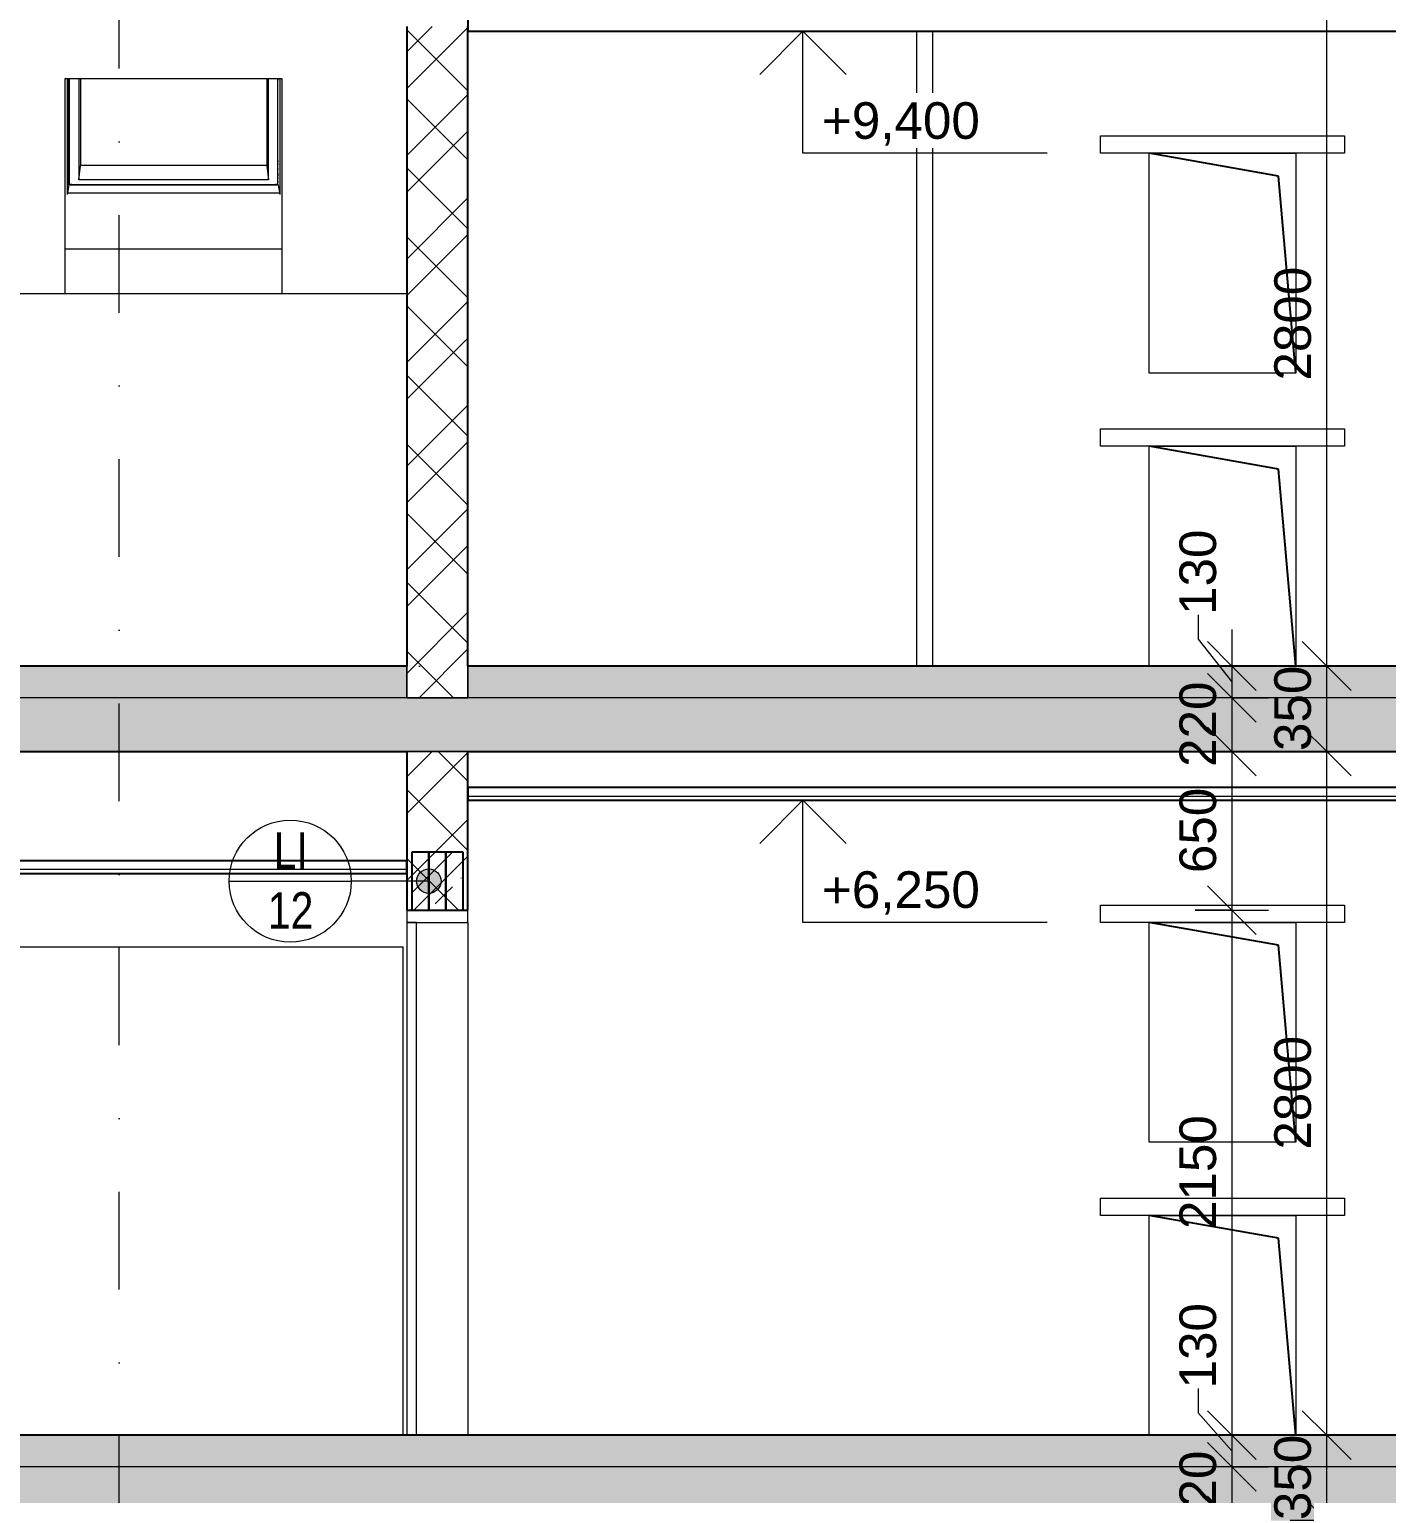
# Model space of a CAD drawing. Header units: millimetres. Extents: x -10201 to 171407, y -8645 to 72638.
# Drawn here: x 1405 to 6963, y 3410 to 9408 of the extents above; entities that cross this region are included whole.
import ezdxf

# ---------------------------------------------------------------- set-up
doc = ezdxf.new("R2010")
doc.units = ezdxf.units.MM
doc.linetypes.add('HA_DashDot_10mm-S3mm', pattern=[1000, 400, -300, 0, -300])
doc.linetypes.add('HA_Dot-S4mm', pattern=[400, 0, -400])
for name, color, linetype, lineweight in [('A-____-____-DIMS', 9, 'Continuous', 5), ('A-____-____-DIMS-100', 9, 'Continuous', 5), ('A-CLNG-____-MCUT', 9, 'Continuous', 25), ('A-DETL-GENF-OTLN', 9, 'Continuous', 9), ('A-DOOR-____-MCUT', 9, 'Continuous', 9), ('A-DOOR-____-OTLN', 9, 'Continuous', 9), ('A-DOOR-FRAM-MCUT', 9, 'Continuous', 9), ('A-DOOR-FRAM-OTLN', 9, 'Continuous', 9), ('A-FLOR-____-MCUT', 9, 'Continuous', 25), ('A-FLOR-____-PATT', 9, 'Continuous', 25), ('A-FLOR-LEVL-OTLN', 9, 'Continuous', 9), ('A-GENM-____-IDEN', 9, 'Continuous', 9), ('A-GENM-____-MCUT', 9, 'Continuous', 25), ('A-GENM-____-OTLN', 9, 'Continuous', 9), ('A-GLAZ-____-OTLN', 9, 'Continuous', 5), ('A-ROOF-____-OTLN', 9, 'Continuous', 9), ('A-WALL-____-MCUT', 9, 'Continuous', 25), ('A-WALL-____-OTLN', 9, 'Continuous', 9), ('A-WALL-____-PATT', 9, 'Continuous', 25), ('G-____-____-DIMS', 9, 'Continuous', 5), ('I-FURN-____-OTLN', 9, 'Continuous', 9), ('I-WALL-____-MCUT', 9, 'Continuous', 25), ('I-WALL-____-OTLN', 9, 'Continuous', 9), ('S-COLS-____-OTLN', 9, 'Continuous', 9), ('S-GRID-____-OTLN', 9, 'Continuous', 5)]:
    doc.layers.add(name, color=color, linetype=linetype, lineweight=lineweight)
doc.styles.add('Arial_1', font='arial.ttf', dxfattribs={"height": 150})
doc.styles.add('Arial_3', font='arial.ttf', dxfattribs={"width": 0.8, "height": 150})
doc.dimstyles.new('Inner_Dimensions', dxfattribs={"dimscale": 304.8, "dimtxt": 153.03891, "dimasz": 0.656168, "dimexe": 0.492126, "dimexo": 0.0625, "dimgap": 0.065617, "dimtad": 1, "dimdec": 0, "dimzin": 0, "dimdsep": 46, "dimtxsty": 'Arial_1', "dimblk1": 'OBLIQUE', "dimblk2": 'OBLIQUE', "dimsah": 1, "dimcen": 0.09, "dimdle": 0.492126, "dimazin": 0, "dimtfac": 1, "dimtdec": 4, "dimtix": 1, "dimtmove": 0, "dimatfit": 3, "dimfxl": 0.492126, "dimfxlon": 1, "dimtvp": 1, "dimtolj": 1, "dimtzin": 0, "dimlwd": 9, "dimlwe": 9, "dimarcsym": 2})
doc.dimstyles.new('Inner_Dimensions_1', dxfattribs={"dimscale": 304.8, "dimtxt": 153.03891, "dimasz": 0.656168, "dimexe": 0.492126, "dimexo": 0.0625, "dimgap": 0.065617, "dimtad": 1, "dimdec": 0, "dimzin": 0, "dimdsep": 46, "dimtxsty": 'Arial_1', "dimblk1": 'OBLIQUE', "dimblk2": 'OBLIQUE', "dimsah": 1, "dimcen": 0.09, "dimdle": 0.492126, "dimazin": 0, "dimtfac": 1, "dimtdec": 4, "dimtix": 1, "dimtmove": 1, "dimatfit": 3, "dimfxl": 0.492126, "dimfxlon": 1, "dimtvp": 1, "dimtolj": 1, "dimtzin": 0, "dimlwd": 9, "dimlwe": 9, "dimarcsym": 2})
pattern_1 = [(45, (-5348.04, 1865.4), (-212.132, 212.132), []), (45, (-5198.04, 1865.4), (-212.132, 212.132), []), (315, (-5348.04, 1865.4), (141.4214, 141.4214), [])]
pattern_2 = [(45, (-5348.04, 1865.4), (-176.777, 176.777), []), (45, (-5277.33, 1865.4), (-176.777, 176.777), []), (45, (-5135.9, 1865.4), (-106.066, 247.4874), [100, -50, 3.353, -46.647])]

# ---------------------------------------------------------------- blocks, each defined once
blk = doc.blocks.new('HA_DR_Single_Swing_Solid - In_BJ_900x2100_Vstupni-2124296-ŘEZ B-B OBJEKT B')
at = {"layer": 'A-DOOR-____-MCUT', "color": 250}
for p, q in [((2950.7, 5750), (2950.7, 3650)), ((2990.7, 5750), (2950.7, 5750)), ((2990.7, 3650), (2990.7, 5750)), ((2950.7, 3650), (2990.7, 3650))]:
    blk.add_line(p, q, dxfattribs=at)
at = {"layer": 'A-DOOR-FRAM-MCUT', "color": 250}
for p, q in [((2950.7, 5800), (2950.7, 5750)), ((3200.7, 5800), (2950.7, 5800)), ((3200.7, 5750), (3200.7, 5800)), ((2950.7, 5750), (3200.7, 5750))]:
    blk.add_line(p, q, dxfattribs=at)
at = {"layer": 'A-DOOR-FRAM-OTLN', "color": 250}
blk.add_line((3200.7, 5750), (3200.7, 3650), dxfattribs=at)
blk = doc.blocks.new('NAB_Šatní_skříň_ADNS - 600x2000xšířka-1631726-ŘEZ B-B OBJEKT B')
at = {"layer": 'I-FURN-____-OTLN', "color": 250}
for p in [(985.7, 5650), (2935.7, 3650)]:
    blk.add_line(p, (2935.7, 5650), dxfattribs=at)
blk = doc.blocks.new('Roof-Windows_VELUX_GLL_1061 - PK08-1808487-ŘEZ B-B OBJEKT B')
at = {"layer": 'A-GLAZ-____-OTLN', "color": 10}
for p, q in [((11910.6, 8731.4), (11910.6, 9205.8)), ((11916.7, 8771.3), (11916.7, 9205.8)), ((11916.7, 9202.1), (11919.8, 9202.1)), ((11919.8, 9202.1), (11916.7, 9202.1)), ((11919.8, 8771.9), (11919.8, 9205.8)), ((11957.7, 9205.8), (11957.7, 8791.3)), ((11964.3, 9205.8), (11964.3, 8848.3)), ((12727.1, 9205.8), (12727.1, 8848.3)), ((12733.7, 8791.3), (12733.7, 9205.8)), ((12771.6, 9205.8), (12771.6, 8771.9)), ((12771.6, 9202.1), (12774.7, 9202.1)), ((12774.7, 9202.1), (12771.6, 9202.1)), ((12780.7, 9205.8), (12780.7, 8731.4)), ((11919.8, 8867.2), (11916.7, 8867.2)), ((11919.8, 8866.4), (11916.7, 8866.4)), ((11916.7, 8857.6), (11919.8, 8857.6)), ((11916.7, 8836.6), (11919.8, 8836.6)), ((11957.7, 8791.3), (11964.3, 8848.3)), ((11964.3, 8851.9), (12727.1, 8851.9)), ((12727.1, 8848.3), (12733.7, 8791.3)), ((12774.7, 8867.2), (12771.6, 8867.2)), ((12774.7, 8866.4), (12771.6, 8866.4)), ((12771.6, 8857.6), (12774.7, 8857.6)), ((12771.6, 8836.6), (12774.7, 8836.6)), ((11916.7, 8771.3), (11911, 8737.7)), ((11919.8, 8814.2), (11916.7, 8814.2)), ((11916.7, 8809.9), (11919.8, 8809.9)), ((11916.7, 8784.1), (11919.8, 8784.1)), ((11916.7, 8771.3), (12774.7, 8771.4)), ((11928.8, 8771.9), (11919.8, 8771.9)), ((11928.8, 8771.9), (12762.6, 8771.9)), ((12733.7, 8791.3), (11957.7, 8791.3)), ((12771.6, 8771.9), (12762.6, 8771.9)), ((12774.7, 8814.2), (12771.6, 8814.2)), ((12771.6, 8809.9), (12774.7, 8809.9)), ((12771.6, 8784.1), (12774.7, 8784.1)), ((12780.4, 8737.7), (12774.7, 8771.4)), ((11911, 8737.7), (12780.4, 8737.7)), ((11911, 8737.7), (11911, 8733.4)), ((12780.4, 8733.4), (12780.4, 8737.7))]:
    blk.add_line(p, q, dxfattribs=at)
blk = doc.blocks.new('TB_Porotherm KP7_1250mm - TB_Porotherm KP7_1250mm-1913705-ŘEZ B-B OBJEKT B')
at = {"layer": 'A-GENM-____-OTLN', "lineweight": 5}
h = blk.add_hatch(dxfattribs=at)
h.set_pattern_fill('FP_7', color=256, style=0, pattern_type=2)
h.set_pattern_definition(pattern_2)
h.paths.add_polyline_path([(3110.7, 5800), (3110.7, 6038), (3040.7, 6038), (3040.7, 5800)])
at = {"layer": 'A-GENM-____-MCUT', "color": 50}
for p, q in [((3110.7, 6038), (3040.7, 6038)), ((3040.7, 6038), (3040.7, 5800)), ((3110.7, 5800), (3110.7, 6038)), ((3040.7, 5800), (3110.7, 5800))]:
    blk.add_line(p, q, dxfattribs=at)
blk = doc.blocks.new('TB_Porotherm KP7_1250mm - TB_Porotherm KP7_1250mm-V11-ŘEZ B-B OBJEKT B')
at = {"layer": 'A-GENM-____-OTLN', "lineweight": 5}
h = blk.add_hatch(dxfattribs=at)
h.set_pattern_fill('FP_7', color=256, style=0, pattern_type=2)
h.set_pattern_definition(pattern_2)
h.paths.add_polyline_path([(3040.7, 5800), (3040.7, 6038), (2970.7, 6038), (2970.7, 5800)])
at = {"layer": 'A-GENM-____-MCUT', "color": 50}
for p, q in [((3040.7, 6038), (2970.7, 6038)), ((2970.7, 6038), (2970.7, 5800)), ((3040.7, 5800), (3040.7, 6038)), ((2970.7, 5800), (3040.7, 5800))]:
    blk.add_line(p, q, dxfattribs=at)
blk = doc.blocks.new('TB_Porotherm KP7_1250mm - TB_Porotherm KP7_1250mm-V12-ŘEZ B-B OBJEKT B')
at = {"layer": 'A-GENM-____-OTLN', "lineweight": 5}
h = blk.add_hatch(dxfattribs=at)
h.set_pattern_fill('FP_7', color=256, style=0, pattern_type=2)
h.set_pattern_definition(pattern_2)
h.paths.add_polyline_path([(3180.7, 5800), (3180.7, 6038), (3110.7, 6038), (3110.7, 5800)])
at = {"layer": 'A-GENM-____-MCUT', "color": 50}
for p, q in [((3180.7, 6038), (3110.7, 6038)), ((3110.7, 6038), (3110.7, 5800)), ((3180.7, 5800), (3180.7, 6038)), ((3110.7, 5800), (3180.7, 5800))]:
    blk.add_line(p, q, dxfattribs=at)
blk = doc.blocks.new('TB_Porotherm KP11_5_1000mm - TB_Porotherm KP11_5_1000mm-V21-ŘEZ B-B OBJEKT B')
at = {"layer": 'A-GENM-____-OTLN', "color": 250}
for p, q in [((9090.7, 2600), (9090.7, 2671)), ((9090.7, 2671), (10090.7, 2671)), ((10090.7, 2671), (10090.7, 2600)), ((10090.7, 2600), (9090.7, 2600))]:
    blk.add_line(p, q, dxfattribs=at)
blk = doc.blocks.new('HA_GM_Opening_Rectangle_WallBased - Default-2069058-ŘEZ B-B OBJEKT B')
at = {"layer": 'A-DETL-GENF-OTLN', "color": 50, "lineweight": 25}
for p, q in [((6520.1, 2506.6), (5990.7, 2600)), ((6590.7, 1700), (6520.1, 2506.6))]:
    blk.add_line(p, q, dxfattribs=at)
blk = doc.blocks.new('HA_GM_Opening_Rectangle_WallBased - Default-2069226-ŘEZ B-B OBJEKT B')
at = {"layer": 'A-DETL-GENF-OTLN', "color": 50, "lineweight": 25}
for p, q in [((6520.1, 1306.6), (5990.7, 1400)), ((6590.7, 500), (6520.1, 1306.6))]:
    blk.add_line(p, q, dxfattribs=at)
blk = doc.blocks.new('185-01_OBJEKT B_Central_rvt-1-ŘEZ B-B OBJEKT B')
at = {"layer": 'A-FLOR-____-PATT', "lineweight": 5}
h = blk.add_hatch(color=7, dxfattribs=at)
h.paths.add_polyline_path([(20694.6, 6670), (20720.7, 6670), (20720.7, 6800), (11325.7, 6800), (11325.7, 6670), (20147.7, 6670)])
h.paths.add_polyline_path([(-6104.5, 6670), (2950.7, 6670), (2950.7, 6800), (-6379.3, 6800), (-6379.3, 6670)])
h.paths.add_polyline_path([(3200.7, 6670), (11075.7, 6670), (11075.7, 6800), (3200.7, 6800)])
at = {"layer": 'A-FLOR-____-PATT', "lineweight": 9}
for points in [[(7568.5, 6450), (21080.7, 6450), (21080.7, 6670), (-6739.3, 6670), (-6739.3, 6450), (7021.6, 6450)], [(7021.6, 3300), (20720.7, 3300), (20720.7, 3520), (-6739.3, 3520), (-6739.3, 3300), (6474.7, 3300)]]:
    blk.add_hatch(color=254, dxfattribs=at).paths.add_polyline_path(points)
at = {"layer": 'A-FLOR-____-PATT', "lineweight": 5}
blk.add_hatch(color=7, dxfattribs=at).paths.add_polyline_path([(7568.5, 3520), (20570.7, 3520), (20570.7, 3650), (-6229.3, 3650), (-6229.3, 3520), (7021.6, 3520)])
at = {"layer": 'A-WALL-____-PATT', "lineweight": 5}
h = blk.add_hatch(dxfattribs=at)
h.set_pattern_fill('FP_4', color=10, style=0, pattern_type=2)
h.set_pattern_definition(pattern_1)
h.paths.add_polyline_path([(2950.7, 6670), (3200.7, 6670), (3200.7, 9420), (2950.7, 9420), (2950.7, 6800)])
h.paths.add_polyline_path([(2950.7, 9670), (3200.7, 9670), (3200.7, 10663.4), (2950.7, 10663.4), (2950.7, 10075.6)])
h = blk.add_hatch(dxfattribs=at)
h.set_pattern_fill('FP_4', color=10, style=0, pattern_type=2)
h.set_pattern_definition(pattern_1)
h.paths.add_polyline_path([(3200.7, 5800), (3200.7, 6450), (2950.7, 6450), (2950.7, 5800)])
at = {"layer": 'A-CLNG-____-MCUT', "color": 50}
for p, q in [((3200.7, 9452), (3200.7, 9400)), ((3200.7, 9400), (11075.7, 9400)), ((11075.7, 6302), (3200.7, 6302)), ((3200.7, 6302), (3200.7, 6250)), ((3200.7, 6250), (11075.7, 6250)), ((2950.7, 6002), (-3279.3, 6002)), ((2950.7, 5950), (2950.7, 6002)), ((-3279.3, 5950), (2950.7, 5950))]:
    blk.add_line(p, q, dxfattribs=at)
at = {"layer": 'A-CLNG-____-MCUT', "color": 250, "lineweight": 9}
for p, q in [((11075.7, 6266), (3200.7, 6266)), ((2950.7, 5966), (-3279.3, 5966))]:
    blk.add_line(p, q, dxfattribs=at)
at = {"layer": 'A-FLOR-____-MCUT', "color": 50}
for p, q in [((2950.7, 6800), (-5579.3, 6800)), ((11075.7, 6800), (3200.7, 6800)), ((-6379.3, 6450), (2950.7, 6450)), ((3200.7, 6450), (20720.7, 6450)), ((20570.7, 3650), (-6229.3, 3650))]:
    blk.add_line(p, q, dxfattribs=at)
at = {"layer": 'A-FLOR-____-MCUT', "color": 250, "lineweight": 9}
for p, q in [((2950.7, 6670), (2950.7, 6800)), ((3200.7, 6800), (3200.7, 6670)), ((2950.7, 6670), (-6379.3, 6670)), ((3200.7, 6670), (2950.7, 6670)), ((11075.7, 6670), (3200.7, 6670)), ((2950.7, 6450), (3200.7, 6450)), ((20570.7, 3520), (-6229.3, 3520))]:
    blk.add_line(p, q, dxfattribs=at)
at = {"layer": 'A-ROOF-____-OTLN', "color": 250}
for p, q in [((1552, 8324.4), (1552, 9205.8)), ((1552, 9205.8), (2439.4, 9205.8)), ((1552.4, 9205.8), (1552, 9205.8)), ((2439.4, 9205.8), (2439.4, 8324.4)), ((1566.7, 8799.1), (1569.8, 8799.1)), ((2421.6, 8799.1), (2424.7, 8799.1)), ((1552, 8508.6), (2439.4, 8508.6)), ((2439.4, 8324.4), (1552, 8324.4))]:
    blk.add_line(p, q, dxfattribs=at)
at = {"layer": 'A-WALL-____-MCUT', "color": 250, "lineweight": 9}
for p, q in [((2950.7, 6800), (2950.7, 6670)), ((3200.7, 6670), (3200.7, 6800)), ((2950.7, 6670), (3200.7, 6670)), ((3200.7, 6450), (2950.7, 6450))]:
    blk.add_line(p, q, dxfattribs=at)
at = {"layer": 'A-WALL-____-OTLN', "color": 250}
for p, q in [((1552, 8324.4), (189.3, 8324.4)), ((2439.4, 8324.4), (1552, 8324.4)), ((2950.7, 8324.4), (2439.4, 8324.4))]:
    blk.add_line(p, q, dxfattribs=at)
at = {"layer": 'I-WALL-____-MCUT', "color": 50}
for p, q in [((2950.7, 9420), (2950.7, 6800)), ((3200.7, 6800), (3200.7, 9420)), ((2950.7, 6450), (2950.7, 5800)), ((3200.7, 5800), (3200.7, 6450)), ((2950.7, 5800), (3200.7, 5800))]:
    blk.add_line(p, q, dxfattribs=at)
at = {"layer": 'I-WALL-____-OTLN', "color": 250}
for p, q in [((5990.7, 8000), (5990.7, 8900)), ((5990.7, 8900), (6590.7, 8900)), ((6590.7, 8900), (6590.7, 8000)), ((6590.7, 8000), (5990.7, 8000)), ((5990.7, 6800), (5990.7, 7700)), ((5990.7, 7700), (6590.7, 7700)), ((6590.7, 7700), (6590.7, 6800)), ((5990.7, 4850), (5990.7, 5750)), ((5990.7, 5750), (6590.7, 5750)), ((6590.7, 5750), (6590.7, 4850)), ((6590.7, 4850), (5990.7, 4850)), ((5990.7, 3650), (5990.7, 4550)), ((5990.7, 4550), (6590.7, 4550)), ((6590.7, 4550), (6590.7, 3650))]:
    blk.add_line(p, q, dxfattribs=at)
at = {"layer": 'S-COLS-____-OTLN', "color": 250}
for p, q in [((5038.7, 6800), (5038.7, 9400)), ((5102.7, 9400), (5102.7, 6800))]:
    blk.add_line(p, q, dxfattribs=at)
at = {"layer": 'A-DOOR-____-OTLN', "color": 250, "lineweight": 9}
blk.add_blockref('HA_DR_Single_Swing_Solid - In_BJ_900x2100_Vstupni-2124296-ŘEZ B-B OBJEKT B', (0, 0), dxfattribs=at)
at = {"layer": 'A-GENM-____-OTLN', "color": 250, "lineweight": 9}
for name, p in [('TB_Porotherm KP11_5_1000mm - TB_Porotherm KP11_5_1000mm-V21-ŘEZ B-B OBJEKT B', (-3300, 6300)), ('HA_GM_Opening_Rectangle_WallBased - Default-2069058-ŘEZ B-B OBJEKT B', (0, 6300)), ('TB_Porotherm KP11_5_1000mm - TB_Porotherm KP11_5_1000mm-V21-ŘEZ B-B OBJEKT B', (-3300, 5100)), ('HA_GM_Opening_Rectangle_WallBased - Default-2069226-ŘEZ B-B OBJEKT B', (0, 6300)), ('TB_Porotherm KP7_1250mm - TB_Porotherm KP7_1250mm-V11-ŘEZ B-B OBJEKT B', (0, 0)), ('TB_Porotherm KP7_1250mm - TB_Porotherm KP7_1250mm-1913705-ŘEZ B-B OBJEKT B', (0, 0)), ('TB_Porotherm KP7_1250mm - TB_Porotherm KP7_1250mm-V12-ŘEZ B-B OBJEKT B', (0, 0)), ('TB_Porotherm KP11_5_1000mm - TB_Porotherm KP11_5_1000mm-V21-ŘEZ B-B OBJEKT B', (-3300, 3150)), ('HA_GM_Opening_Rectangle_WallBased - Default-2069058-ŘEZ B-B OBJEKT B', (0, 3150)), ('TB_Porotherm KP11_5_1000mm - TB_Porotherm KP11_5_1000mm-V21-ŘEZ B-B OBJEKT B', (-3300, 1950)), ('HA_GM_Opening_Rectangle_WallBased - Default-2069226-ŘEZ B-B OBJEKT B', (0, 3150))]:
    blk.add_blockref(name, p, dxfattribs=at)
at = {"layer": 'A-GLAZ-____-OTLN', "color": 250, "lineweight": 9}
blk.add_blockref('Roof-Windows_VELUX_GLL_1061 - PK08-1808487-ŘEZ B-B OBJEKT B', (-10350, 0), dxfattribs=at)
at = {"layer": 'I-FURN-____-OTLN', "color": 250, "lineweight": 9}
blk.add_blockref('NAB_Šatní_skříň_ADNS - 600x2000xšířka-1631726-ŘEZ B-B OBJEKT B', (0, 0), dxfattribs=at)
blk = doc.blocks.new('DIMBLOCK5-ŘEZ B-B OBJEKT B')
at = {"layer": 'A-____-____-DIMS-100', "lineweight": 9}
for p, q in [((6717.6, 3650), (6617.6, 3750)), ((6567.6, 3650), (6867.6, 3650)), ((6717.6, 3650), (6567.6, 3650)), ((6717.6, 3300), (6717.6, 3650)), ((6717.6, 3650), (6817.6, 3550)), ((6717.6, 3300), (6617.6, 3400)), ((6567.6, 3300), (6867.6, 3300)), ((6717.6, 3300), (6567.6, 3300)), ((6717.6, 3300), (6817.6, 3200))]:
    blk.add_line(p, q, dxfattribs=at)
at = {"layer": 'A-____-____-DIMS-100', "color": 0, "lineweight": 9, "insert": (6502.8, 3301.9), "char_height": 150, "width": 415.324, "attachment_point": 1, "rotation": 90, "line_spacing_factor": 0.941778, "style": 'Arial_1'}
blk.add_mtext('350', dxfattribs=at)
blk = doc.blocks.new('_Oblique')
at = {"color": 0, "linetype": 'ByBlock', "lineweight": -2}
blk.add_line((-0.5, -0.5), (0.5, 0.5), dxfattribs=at)
blk = doc.blocks.new('DIMBLOCK6-ŘEZ B-B OBJEKT B')
at = {"layer": 'A-____-____-DIMS-100', "lineweight": 9}
for p, q in [((6717.6, 6450), (6617.6, 6550)), ((6567.6, 6450), (6867.6, 6450)), ((6717.6, 6450), (6567.6, 6450)), ((6717.6, 3650), (6717.6, 6450)), ((6717.6, 6450), (6817.6, 6350)), ((6717.6, 3650), (6617.6, 3750)), ((6567.6, 3650), (6867.6, 3650)), ((6717.6, 3650), (6567.6, 3650)), ((6717.6, 3650), (6817.6, 3550))]:
    blk.add_line(p, q, dxfattribs=at)
at = {"layer": 'A-____-____-DIMS-100', "color": 0, "lineweight": 9, "insert": (6502.8, 4819.3), "char_height": 150, "width": 553.765, "attachment_point": 1, "rotation": 90, "line_spacing_factor": 0.941778, "style": 'Arial_1'}
blk.add_mtext('2800', dxfattribs=at)
blk = doc.blocks.new('DIMBLOCK7-ŘEZ B-B OBJEKT B')
at = {"layer": 'A-____-____-DIMS-100', "lineweight": 9}
for p, q in [((6717.6, 6800), (6617.6, 6900)), ((6567.6, 6800), (6867.6, 6800)), ((6717.6, 6800), (6567.6, 6800)), ((6717.6, 6450), (6717.6, 6800)), ((6717.6, 6800), (6817.6, 6700)), ((6717.6, 6450), (6617.6, 6550)), ((6567.6, 6450), (6867.6, 6450)), ((6717.6, 6450), (6567.6, 6450)), ((6717.6, 6450), (6817.6, 6350))]:
    blk.add_line(p, q, dxfattribs=at)
at = {"layer": 'A-____-____-DIMS-100', "color": 0, "lineweight": 9, "insert": (6502.8, 6451.9), "char_height": 150, "width": 415.324, "attachment_point": 1, "rotation": 90, "line_spacing_factor": 0.941778, "style": 'Arial_1'}
blk.add_mtext('350', dxfattribs=at)
blk = doc.blocks.new('DIMBLOCK8-ŘEZ B-B OBJEKT B')
at = {"layer": 'A-____-____-DIMS-100', "lineweight": 9}
for p, q in [((6717.6, 6800), (6717.6, 9750)), ((6717.6, 9600), (6617.6, 9700)), ((6567.6, 9600), (6867.6, 9600)), ((6717.6, 9600), (6567.6, 9600)), ((6717.6, 9600), (6817.6, 9500)), ((6717.6, 6800), (6617.6, 6900)), ((6567.6, 6800), (6867.6, 6800)), ((6717.6, 6800), (6567.6, 6800)), ((6717.6, 6800), (6817.6, 6700))]:
    blk.add_line(p, q, dxfattribs=at)
at = {"layer": 'A-____-____-DIMS-100', "color": 0, "lineweight": 9, "insert": (6502.8, 7969.3), "char_height": 150, "width": 553.765, "attachment_point": 1, "rotation": 90, "line_spacing_factor": 0.941778, "style": 'Arial_1'}
blk.add_mtext('2800', dxfattribs=at)
blk = doc.blocks.new('DIMBLOCK9-ŘEZ B-B OBJEKT B')
at = {"layer": 'A-____-____-DIMS-100', "lineweight": 9}
for p, q in [((6191.5, 7009.4), (6191.5, 6909.4)), ((6191.5, 6909.4), (6329.2, 6735)), ((6329.2, 6800), (6229.2, 6900)), ((6329.2, 6950), (6329.2, 6670)), ((6479.2, 6800), (6179.2, 6800)), ((6329.2, 6800), (6429.2, 6700)), ((6329.2, 6800), (6479.2, 6800)), ((6329.2, 6670), (6229.2, 6770)), ((6479.2, 6670), (6179.2, 6670)), ((6329.2, 6670), (6429.2, 6570)), ((6329.2, 6670), (6479.2, 6670))]:
    blk.add_line(p, q, dxfattribs=at)
at = {"layer": 'A-____-____-DIMS-100', "color": 0, "lineweight": 9, "insert": (6114.5, 7009.4), "char_height": 150, "width": 415.324, "attachment_point": 1, "rotation": 90, "line_spacing_factor": 0.941778, "style": 'Arial_1'}
blk.add_mtext('130', dxfattribs=at)
blk = doc.blocks.new('DIMBLOCK10-ŘEZ B-B OBJEKT B')
at = {"layer": 'A-____-____-DIMS-100', "lineweight": 9}
for p, q in [((6329.2, 6670), (6229.2, 6770)), ((6479.2, 6670), (6179.2, 6670)), ((6329.2, 6670), (6329.2, 6450)), ((6329.2, 6670), (6429.2, 6570)), ((6329.2, 6670), (6479.2, 6670)), ((6329.2, 6450), (6229.2, 6550)), ((6479.2, 6450), (6179.2, 6450)), ((6329.2, 6450), (6429.2, 6350)), ((6329.2, 6450), (6479.2, 6450))]:
    blk.add_line(p, q, dxfattribs=at)
at = {"layer": 'A-____-____-DIMS-100', "color": 0, "lineweight": 9, "insert": (6114.5, 6386.9), "char_height": 150, "width": 415.324, "attachment_point": 1, "rotation": 90, "line_spacing_factor": 0.941778, "style": 'Arial_1'}
blk.add_mtext('220', dxfattribs=at)
blk = doc.blocks.new('DIMBLOCK11-ŘEZ B-B OBJEKT B')
at = {"layer": 'A-____-____-DIMS-100', "lineweight": 9}
for p, q in [((6329.2, 6450), (6229.2, 6550)), ((6479.2, 6450), (6179.2, 6450)), ((6329.2, 6450), (6329.2, 5800)), ((6329.2, 6450), (6429.2, 6350)), ((6329.2, 6450), (6479.2, 6450)), ((6329.2, 5800), (6229.2, 5900)), ((6179.2, 5800), (6479.2, 5800)), ((6329.2, 5800), (6179.2, 5800)), ((6329.2, 5800), (6429.2, 5700))]:
    blk.add_line(p, q, dxfattribs=at)
at = {"layer": 'A-____-____-DIMS-100', "color": 0, "lineweight": 9, "insert": (6114.5, 5951.9), "char_height": 150, "width": 415.324, "attachment_point": 1, "rotation": 90, "line_spacing_factor": 0.941778, "style": 'Arial_1'}
blk.add_mtext('650', dxfattribs=at)
blk = doc.blocks.new('DIMBLOCK12-ŘEZ B-B OBJEKT B')
at = {"layer": 'A-____-____-DIMS-100', "lineweight": 9}
for p, q in [((6329.2, 5800), (6229.2, 5900)), ((6179.2, 5800), (6479.2, 5800)), ((6329.2, 5800), (6179.2, 5800)), ((6329.2, 5800), (6329.2, 3650)), ((6329.2, 5800), (6429.2, 5700)), ((6329.2, 3650), (6229.2, 3750)), ((6479.2, 3650), (6179.2, 3650)), ((6329.2, 3650), (6429.2, 3550)), ((6329.2, 3650), (6479.2, 3650))]:
    blk.add_line(p, q, dxfattribs=at)
at = {"layer": 'A-____-____-DIMS-100', "color": 0, "lineweight": 9, "insert": (6114.5, 4494.3), "char_height": 150, "width": 553.765, "attachment_point": 1, "rotation": 90, "line_spacing_factor": 0.941778, "style": 'Arial_1'}
blk.add_mtext('2150', dxfattribs=at)
blk = doc.blocks.new('DIMBLOCK13-ŘEZ B-B OBJEKT B')
at = {"layer": 'A-____-____-DIMS-100', "lineweight": 9}
for p, q in [((6191.5, 3841.2), (6191.5, 3741.2)), ((6191.5, 3741.2), (6329.2, 3585)), ((6329.2, 3650), (6229.2, 3750)), ((6479.2, 3650), (6179.2, 3650)), ((6329.2, 3520), (6229.2, 3620)), ((6329.2, 3650), (6329.2, 3520)), ((6329.2, 3650), (6429.2, 3550)), ((6329.2, 3650), (6479.2, 3650)), ((6479.2, 3520), (6179.2, 3520)), ((6329.2, 3520), (6429.2, 3420)), ((6329.2, 3520), (6479.2, 3520))]:
    blk.add_line(p, q, dxfattribs=at)
at = {"layer": 'A-____-____-DIMS-100', "color": 0, "lineweight": 9, "insert": (6114.5, 3841.2), "char_height": 150, "width": 415.324, "attachment_point": 1, "rotation": 90, "line_spacing_factor": 0.941778, "style": 'Arial_1'}
blk.add_mtext('130', dxfattribs=at)
blk = doc.blocks.new('DIMBLOCK14-ŘEZ B-B OBJEKT B')
at = {"layer": 'A-____-____-DIMS-100', "lineweight": 9}
for p, q in [((6329.2, 3520), (6229.2, 3620)), ((6479.2, 3520), (6179.2, 3520)), ((6329.2, 3520), (6329.2, 3300)), ((6329.2, 3520), (6429.2, 3420)), ((6329.2, 3520), (6479.2, 3520)), ((6329.2, 3300), (6229.2, 3400)), ((6479.2, 3300), (6179.2, 3300)), ((6329.2, 3300), (6429.2, 3200)), ((6329.2, 3300), (6479.2, 3300))]:
    blk.add_line(p, q, dxfattribs=at)
at = {"layer": 'A-____-____-DIMS-100', "color": 0, "lineweight": 9, "insert": (6114.5, 3236.9), "char_height": 150, "width": 415.324, "attachment_point": 1, "rotation": 90, "line_spacing_factor": 0.941778, "style": 'Arial_1'}
blk.add_mtext('220', dxfattribs=at)
blk = doc.blocks.new('Spot Elevations - Flipped-794089-ŘEZ B-B OBJEKT B')
at = {"layer": 'G-____-____-DIMS', "lineweight": 9}
for p, q in [((-4701.9, -3226.8), (-4525.2, -3050)), ((-4525.2, -3050), (-4348.4, -3226.8)), ((-4525.2, -3550), (-4525.2, -3050)), ((-3525.2, -3550), (-4525.2, -3550))]:
    blk.add_line(p, q, dxfattribs=at)
blk = doc.blocks.new('HA_TAG_GM_Products - Generic-588599-ŘEZ B-B OBJEKT B')
at = {"layer": 'A-GENM-____-IDEN'}
blk.add_line((2223.1, 5919), (2723.1, 5919), dxfattribs=at)
blk.add_circle((2473.1, 5919), 250, dxfattribs=at)

msp = doc.modelspace()

# ---------------------------------------------------------------- hatches: boundary and pattern name
at = {"layer": 'A-GENM-____-IDEN'}
h = msp.add_hatch(color=256, dxfattribs=at)
edge = h.paths.add_edge_path()
edge.add_arc((3040.7, 5919), 50, 0, 360)

# ---------------------------------------------------------------- linework, layer by layer
at = {"layer": 'A-FLOR-LEVL-OTLN', "linetype": 'HA_Dot-S4mm', "lineweight": 5}
for p, q in [((-10200.7, 6800), (27520.9, 6800)), ((-10200.7, 3650), (27520.9, 3650))]:
    msp.add_line(p, q, dxfattribs=at)
at = {"layer": 'A-GENM-____-IDEN'}
msp.add_line((3040.7, 5919), (2723.1, 5919), dxfattribs=at)
msp.add_circle((3040.7, 5919), 50, dxfattribs=at)
at = {"layer": 'S-GRID-____-OTLN', "linetype": 'HA_DashDot_10mm-S3mm', "lineweight": 9}
msp.add_line((1773.1, -3754.1), (1773.1, 11949.7), dxfattribs=at)

# ---------------------------------------------------------------- block references
at = {"lineweight": 5}
msp.add_blockref('185-01_OBJEKT B_Central_rvt-1-ŘEZ B-B OBJEKT B', (0, 0), dxfattribs=at)
at = {"layer": 'A-GENM-____-IDEN'}
msp.add_blockref('HA_TAG_GM_Products - Generic-588599-ŘEZ B-B OBJEKT B', (0, 0), dxfattribs=at)
at = {"layer": 'G-____-____-DIMS', "lineweight": 9}
for p in [(9097.9, 12450), (9097.9, 9300)]:
    msp.add_blockref('Spot Elevations - Flipped-794089-ŘEZ B-B OBJEKT B', p, dxfattribs=at)

# ---------------------------------------------------------------- texts
at = {"layer": 'A-GENM-____-IDEN', "lineweight": 5, "char_height": 150, "attachment_point": 1, "style": 'Arial_3'}
for s, insert, width in [('LI', (2405.5, 6119.3), 173.164), ('12', (2381.5, 5873.8), 230.886)]:
    msp.add_mtext(s, dxfattribs=dict(at, insert=insert, width=width))

# ---------------------------------------------------------------- dimensions: what is measured, and where the dimension line sits
at = {"layer": 'A-____-____-DIMS', "lineweight": 9}
for base, p1, p2, override, picture, middle in [((6717.6, 9600), (6567.6, 6800), (6567.6, 9600), {"dimpost": '<>', "dimfxl": 2800}, 'DIMBLOCK8-ŘEZ B-B OBJEKT B', (6621, 8200)), ((6717.6, 6800), (6567.6, 6450), (6567.6, 6800), {"dimpost": '<>', "dimfxl": 350}, 'DIMBLOCK7-ŘEZ B-B OBJEKT B', (6620.9, 6625)), ((6329.2, 6450), (6479.2, 6670), (6479.2, 6450), {"dimpost": '<>', "dimfxl": 220}, 'DIMBLOCK10-ŘEZ B-B OBJEKT B', (6232.7, 6560)), ((6329.2, 5800), (6479.2, 6450), (6179.2, 5800), {"dimpost": '<>', "dimfxl": 715.891053}, 'DIMBLOCK11-ŘEZ B-B OBJEKT B', (6232.7, 6125)), ((6717.6, 6450), (6567.6, 3650), (6567.6, 6450), {"dimpost": '<>', "dimfxl": 2800}, 'DIMBLOCK6-ŘEZ B-B OBJEKT B', (6621, 5050)), ((6329.2, 3650), (6179.2, 5800), (6479.2, 3650), {"dimpost": '<>', "dimfxl": 2170.829335}, 'DIMBLOCK12-ŘEZ B-B OBJEKT B', (6232.7, 4725)), ((6717.6, 3650), (6567.6, 3300), (6567.6, 3650), {"dimpost": '<>', "dimfxl": 350}, 'DIMBLOCK5-ŘEZ B-B OBJEKT B', (6620.9, 3475)), ((6329.2, 3300), (6479.2, 3520), (6479.2, 3300), {"dimpost": '<>', "dimfxl": 220}, 'DIMBLOCK14-ŘEZ B-B OBJEKT B', (6232.7, 3410))]:
    dim = msp.add_linear_dim(base=base, p1=p1, p2=p2, angle=90, dimstyle='Inner_Dimensions', override=override, dxfattribs=at)
    dim.commit()
    dim.dimension.update_dxf_attribs({"geometry": picture, "text_midpoint": middle})
for base, p1, p2, picture, middle in [((6329.2, 6670), (6479.2, 6800), (6479.2, 6670), 'DIMBLOCK9-ŘEZ B-B OBJEKT B', (6214.5, 7217)), ((6329.2, 3520), (6479.2, 3650), (6479.2, 3520), 'DIMBLOCK13-ŘEZ B-B OBJEKT B', (6214.5, 4048.9))]:
    dim = msp.add_linear_dim(base=base, p1=p1, p2=p2, angle=90, dimstyle='Inner_Dimensions_1', override={"dimpost": '<>', "dimfxl": 130}, dxfattribs=at)
    dim.commit()
    dim.dimension.update_dxf_attribs({"geometry": picture, "text_midpoint": middle, "dimtype": 160, "text_rotation": 90})

# ---------------------------------------------------------------- next in the draw order: texts
at = {"layer": 'G-____-____-DIMS', "lineweight": 9, "char_height": 150, "width": 773.133, "attachment_point": 1, "line_spacing_factor": 0.941778, "style": 'Arial_1', "bg_fill": 3, "box_fill_scale": 1.25, "bg_fill_color": 256, "bg_fill_true_color": 13158600, "bg_fill_transparency": 0}
for s, insert in [('+9,400', (4650.6, 9109.3)), ('+6,250', (4650.6, 5959.3))]:
    msp.add_mtext(s, dxfattribs=dict(at, insert=insert))

doc.saveas('drawing.dxf')
